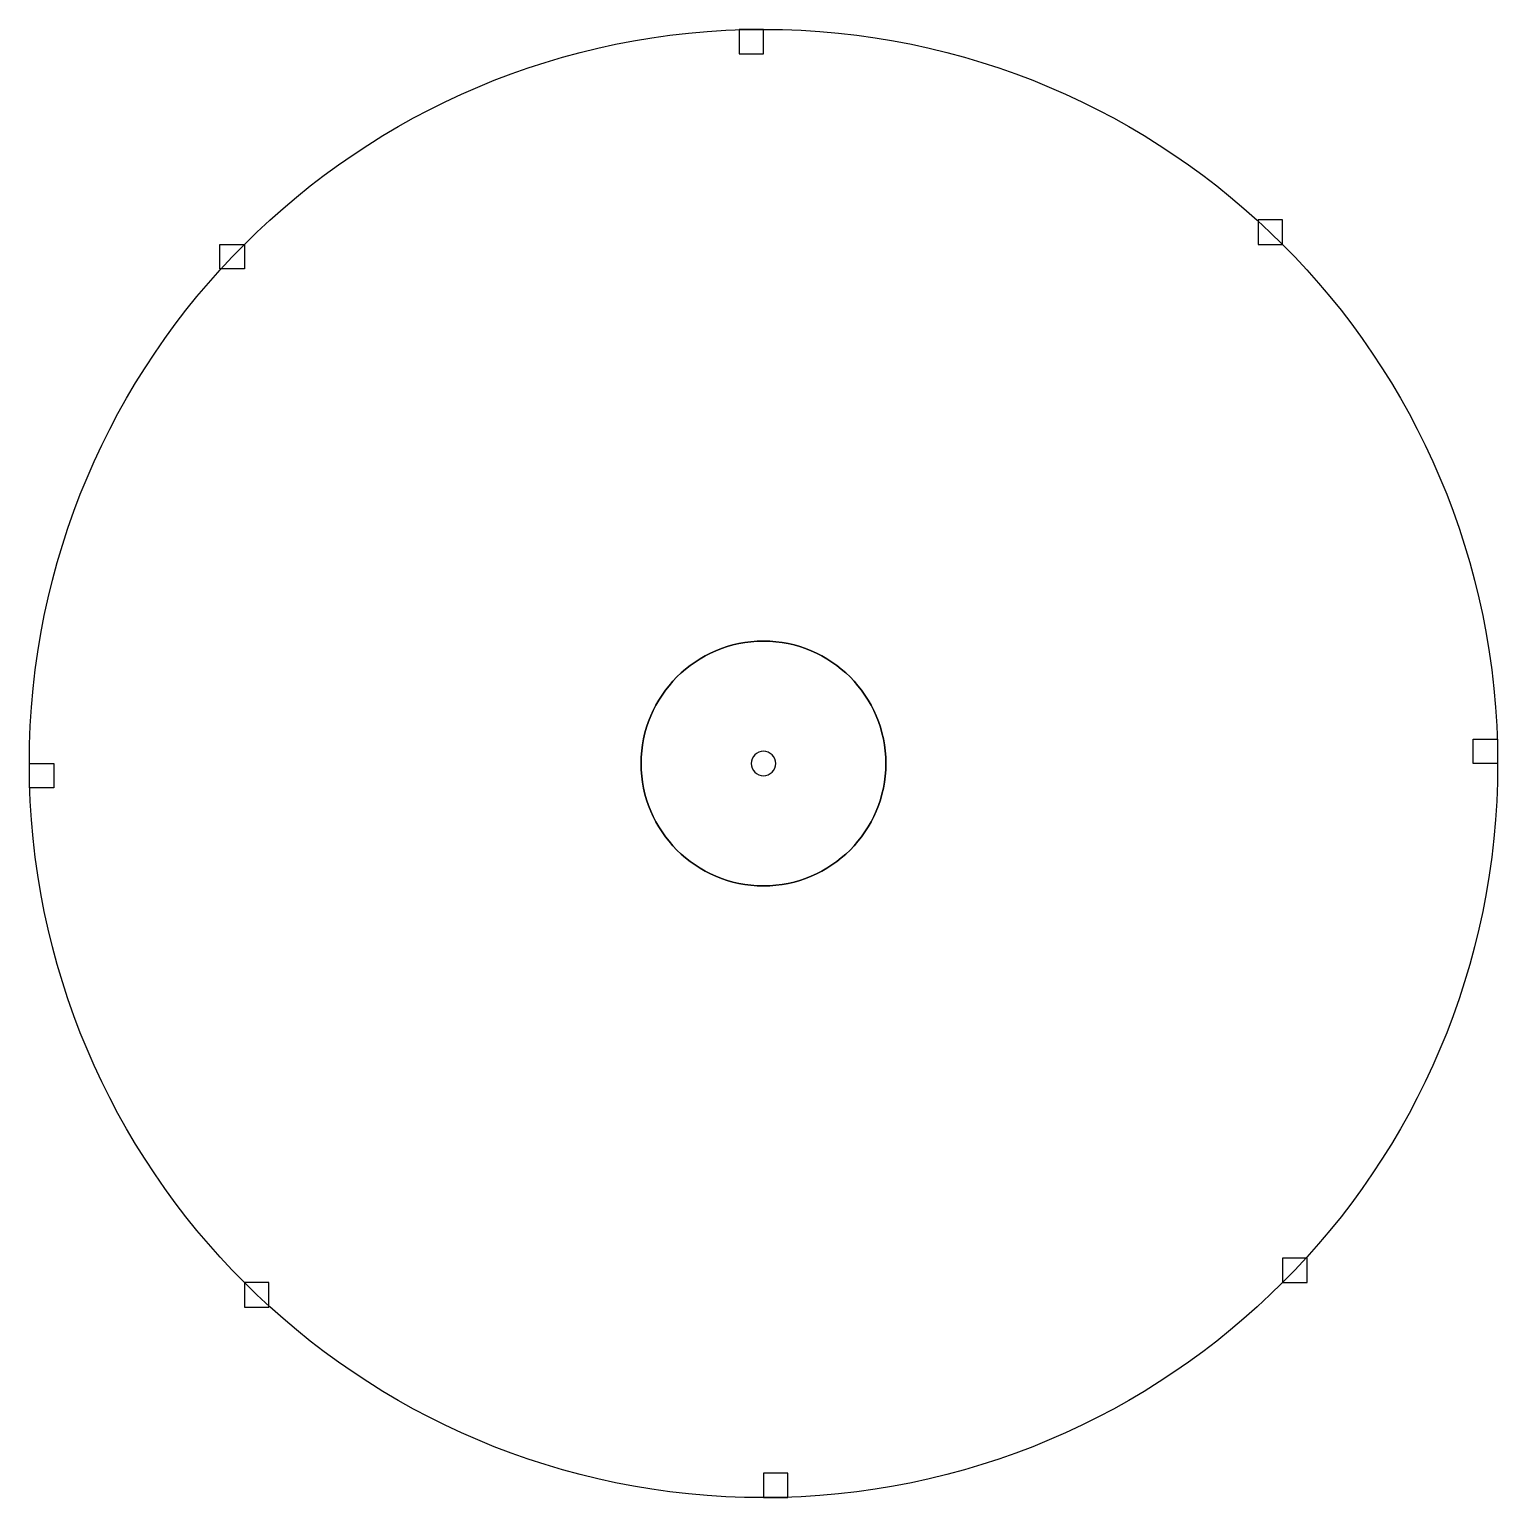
# Model space of a CAD drawing. Header units: millimetres. Extents: x 610.7 to 670.7, y 694.6 to 754.6.
import ezdxf

# ---------------------------------------------------------------- set-up
doc = ezdxf.new("R2010")
doc.units = ezdxf.units.MM

msp = doc.modelspace()

# ---------------------------------------------------------------- linework, layer by layer
at = {"elevation": 15}
for points in [[(640.659, 754.577), (639.659, 754.577), (639.659, 753.577), (640.659, 753.577)], [(661.873, 745.79), (661.873, 746.79), (660.873, 746.79), (660.873, 745.79)], [(619.446, 745.79), (619.446, 744.79), (618.446, 744.79), (618.446, 745.79)], [(670.659, 724.577), (669.659, 724.577), (669.659, 725.577), (670.659, 725.577)], [(610.659, 724.577), (611.659, 724.577), (611.659, 723.577), (610.659, 723.577)], [(661.873, 703.364), (662.873, 703.364), (662.873, 704.364), (661.873, 704.364)], [(619.446, 703.364), (619.446, 702.364), (620.446, 702.364), (620.446, 703.364)], [(640.659, 694.577), (641.659, 694.577), (641.659, 695.577), (640.659, 695.577)]]:
    msp.add_lwpolyline(points, close=True, dxfattribs=at)
for centre, radius in [((640.659, 724.577, 7.5), 30), ((640.659, 724.577, 7.5), 5), ((640.659, 724.577, 15), 5)]:
    msp.add_circle(centre, radius)
at = {"extrusion": (0, 0, -1)}
for centre, radius in [((-640.659, 724.577, -12.5), 5), ((-640.659, 724.577, -13.5), 0.5)]:
    msp.add_circle(centre, radius, dxfattribs=at)

doc.saveas('drawing.dxf')
